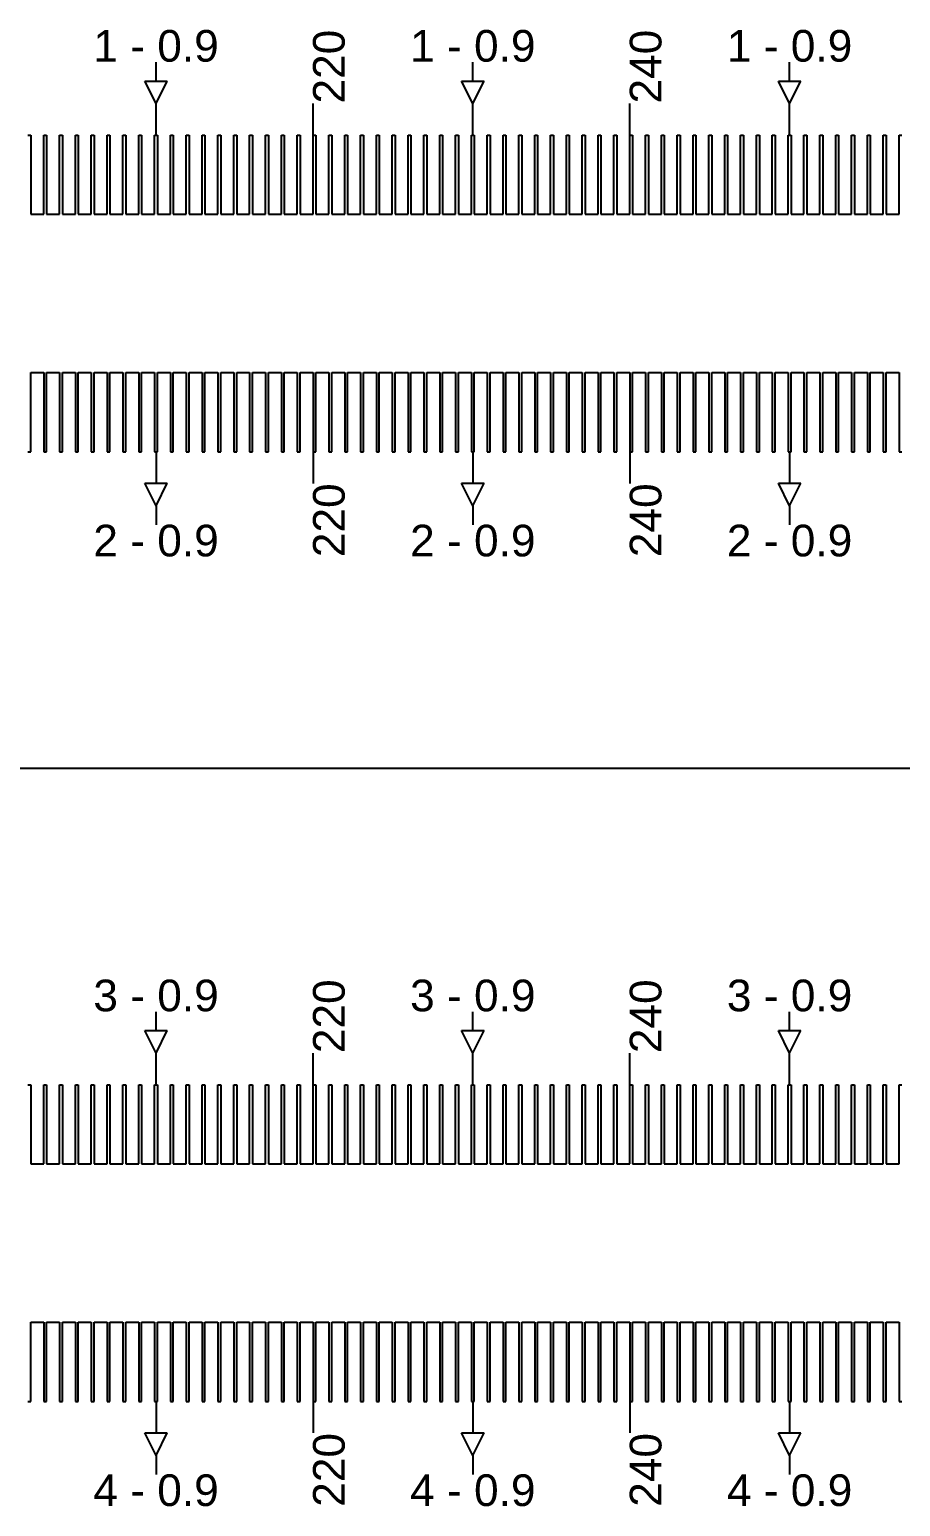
# Model space of a CAD drawing. Extents: x -119394 to 128420, y 74496 to 185496.
# Drawn here: x 10667.3 to 10942.2, y 112562.7 to 113029.2 of the extents above; entities that cross this region are included whole.
import ezdxf

# ---------------------------------------------------------------- set-up
doc = ezdxf.new("R2010")
doc.units = 13
doc.layers.add('CL - Label-1', color=120, linetype='Continuous')
doc.layers.add('CL - Label-2', color=132, linetype='Continuous')
doc.layers.add('CL - Sub-Micro', color=7, linetype='Continuous', true_color=0x47d1ff)
doc.styles.get("Standard").update_dxf_attribs({"font": 'arial.ttf'})

msp = doc.modelspace()

# ---------------------------------------------------------------- linework, layer by layer
for p, q in [((10707.24, 113012.94), (10707.24, 113018.94)), ((10807.24, 113012.94), (10807.24, 113018.94)), ((10907.24, 113012.94), (10907.24, 113018.94)), ((10707.24, 112995.86), (10707.24, 113005.86)), ((10756.79, 112995.86), (10756.79, 113005.86)), ((10807.24, 112995.86), (10807.24, 113005.86)), ((10856.79, 112995.86), (10856.79, 113005.86)), ((10907.24, 112995.86), (10907.24, 113005.86)), ((10707.24, 112895.86), (10707.24, 112885.86)), ((10756.79, 112895.86), (10756.79, 112885.86)), ((10807.24, 112895.86), (10807.24, 112885.86)), ((10856.79, 112895.86), (10856.79, 112885.86)), ((10907.24, 112895.86), (10907.24, 112885.86)), ((10707.24, 112878.79), (10707.24, 112872.79)), ((10807.24, 112878.79), (10807.24, 112872.79)), ((10907.24, 112878.79), (10907.24, 112872.79)), ((4356.79, 112795.86), (14856.79, 112795.86)), ((10707.24, 112712.94), (10707.24, 112718.94)), ((10807.24, 112712.94), (10807.24, 112718.94)), ((10907.24, 112712.94), (10907.24, 112718.94)), ((10707.24, 112695.86), (10707.24, 112705.86)), ((10756.79, 112695.86), (10756.79, 112705.86)), ((10807.24, 112695.86), (10807.24, 112705.86)), ((10856.79, 112695.86), (10856.79, 112705.86)), ((10907.24, 112695.86), (10907.24, 112705.86)), ((10707.24, 112595.86), (10707.24, 112585.86)), ((10756.79, 112595.86), (10756.79, 112585.86)), ((10807.24, 112595.86), (10807.24, 112585.86)), ((10856.79, 112595.86), (10856.79, 112585.86)), ((10907.24, 112595.86), (10907.24, 112585.86)), ((10707.24, 112578.79), (10707.24, 112572.79)), ((10807.24, 112578.79), (10807.24, 112572.79)), ((10907.24, 112578.79), (10907.24, 112572.79))]:
    msp.add_line(p, q)
at = {"layer": 'CL - Label-2'}
for p, q in [((10707.24, 113005.86), (10703.7, 113012.96)), ((10703.7, 113012.96), (10710.77, 113012.96)), ((10707.24, 113005.86), (10710.77, 113012.96)), ((10807.24, 113005.86), (10803.7, 113012.96)), ((10803.7, 113012.96), (10810.77, 113012.96)), ((10807.24, 113005.86), (10810.77, 113012.96)), ((10907.24, 113005.86), (10903.7, 113012.96)), ((10903.7, 113012.96), (10910.77, 113012.96)), ((10907.24, 113005.86), (10910.77, 113012.96)), ((10707.24, 112878.79), (10703.7, 112885.89)), ((10703.7, 112885.89), (10710.77, 112885.89)), ((10707.24, 112878.79), (10710.77, 112885.89)), ((10807.24, 112878.79), (10803.7, 112885.89)), ((10803.7, 112885.89), (10810.77, 112885.89)), ((10807.24, 112878.79), (10810.77, 112885.89)), ((10907.24, 112878.79), (10903.7, 112885.89)), ((10903.7, 112885.89), (10910.77, 112885.89)), ((10907.24, 112878.79), (10910.77, 112885.89)), ((10707.24, 112705.86), (10703.7, 112712.96)), ((10703.7, 112712.96), (10710.77, 112712.96)), ((10707.24, 112705.86), (10710.77, 112712.96)), ((10807.24, 112705.86), (10803.7, 112712.96)), ((10803.7, 112712.96), (10810.77, 112712.96)), ((10807.24, 112705.86), (10810.77, 112712.96)), ((10907.24, 112705.86), (10903.7, 112712.96)), ((10903.7, 112712.96), (10910.77, 112712.96)), ((10907.24, 112705.86), (10910.77, 112712.96)), ((10707.24, 112578.79), (10703.7, 112585.89)), ((10703.7, 112585.89), (10710.77, 112585.89)), ((10707.24, 112578.79), (10710.77, 112585.89)), ((10807.24, 112578.79), (10803.7, 112585.89)), ((10803.7, 112585.89), (10810.77, 112585.89)), ((10807.24, 112578.79), (10810.77, 112585.89)), ((10907.24, 112578.79), (10903.7, 112585.89)), ((10903.7, 112585.89), (10910.77, 112585.89)), ((10907.24, 112578.79), (10910.77, 112585.89))]:
    msp.add_line(p, q, dxfattribs=at)
at = {"layer": 'CL - Sub-Micro'}
for p, q in [((10666.79, 112995.86), (10667.69, 112995.86)), ((10667.69, 112995.86), (10667.69, 112970.86)), ((10671.79, 112970.86), (10671.79, 112995.86)), ((10671.79, 112995.86), (10672.69, 112995.86)), ((10672.69, 112995.86), (10672.69, 112970.86)), ((10676.79, 112970.86), (10676.79, 112995.86)), ((10676.79, 112995.86), (10677.69, 112995.86)), ((10677.69, 112995.86), (10677.69, 112970.86)), ((10681.79, 112970.86), (10681.79, 112995.86)), ((10681.79, 112995.86), (10682.69, 112995.86)), ((10682.69, 112995.86), (10682.69, 112970.86)), ((10686.79, 112970.86), (10686.79, 112995.86)), ((10686.79, 112995.86), (10687.69, 112995.86)), ((10687.69, 112995.86), (10687.69, 112970.86)), ((10691.79, 112970.86), (10691.79, 112995.86)), ((10691.79, 112995.86), (10692.69, 112995.86)), ((10692.69, 112995.86), (10692.69, 112970.86)), ((10696.79, 112970.86), (10696.79, 112995.86)), ((10696.79, 112995.86), (10697.69, 112995.86)), ((10697.69, 112995.86), (10697.69, 112970.86)), ((10701.79, 112970.86), (10701.79, 112995.86)), ((10701.79, 112995.86), (10702.69, 112995.86)), ((10702.69, 112995.86), (10702.69, 112970.86)), ((10706.79, 112970.86), (10706.79, 112995.86)), ((10706.79, 112995.86), (10707.69, 112995.86)), ((10707.69, 112995.86), (10707.69, 112970.86)), ((10711.79, 112970.86), (10711.79, 112995.86)), ((10711.79, 112995.86), (10712.69, 112995.86)), ((10712.69, 112995.86), (10712.69, 112970.86)), ((10716.79, 112970.86), (10716.79, 112995.86)), ((10716.79, 112995.86), (10717.69, 112995.86)), ((10717.69, 112995.86), (10717.69, 112970.86)), ((10721.79, 112970.86), (10721.79, 112995.86)), ((10721.79, 112995.86), (10722.69, 112995.86)), ((10722.69, 112995.86), (10722.69, 112970.86)), ((10726.79, 112970.86), (10726.79, 112995.86)), ((10726.79, 112995.86), (10727.69, 112995.86)), ((10727.69, 112995.86), (10727.69, 112970.86)), ((10731.79, 112970.86), (10731.79, 112995.86)), ((10731.79, 112995.86), (10732.69, 112995.86)), ((10732.69, 112995.86), (10732.69, 112970.86)), ((10736.79, 112970.86), (10736.79, 112995.86)), ((10736.79, 112995.86), (10737.69, 112995.86)), ((10737.69, 112995.86), (10737.69, 112970.86)), ((10741.79, 112970.86), (10741.79, 112995.86)), ((10741.79, 112995.86), (10742.69, 112995.86)), ((10742.69, 112995.86), (10742.69, 112970.86)), ((10746.79, 112970.86), (10746.79, 112995.86)), ((10746.79, 112995.86), (10747.69, 112995.86)), ((10747.69, 112995.86), (10747.69, 112970.86)), ((10751.79, 112970.86), (10751.79, 112995.86)), ((10751.79, 112995.86), (10752.69, 112995.86)), ((10752.69, 112995.86), (10752.69, 112970.86)), ((10756.79, 112970.86), (10756.79, 112995.86)), ((10756.79, 112995.86), (10757.69, 112995.86)), ((10757.69, 112995.86), (10757.69, 112970.86)), ((10761.79, 112970.86), (10761.79, 112995.86)), ((10761.79, 112995.86), (10762.69, 112995.86)), ((10762.69, 112995.86), (10762.69, 112970.86)), ((10766.79, 112970.86), (10766.79, 112995.86)), ((10766.79, 112995.86), (10767.69, 112995.86)), ((10767.69, 112995.86), (10767.69, 112970.86)), ((10771.79, 112970.86), (10771.79, 112995.86)), ((10771.79, 112995.86), (10772.69, 112995.86)), ((10772.69, 112995.86), (10772.69, 112970.86)), ((10776.79, 112970.86), (10776.79, 112995.86)), ((10776.79, 112995.86), (10777.69, 112995.86)), ((10777.69, 112995.86), (10777.69, 112970.86)), ((10781.79, 112970.86), (10781.79, 112995.86)), ((10781.79, 112995.86), (10782.69, 112995.86)), ((10782.69, 112995.86), (10782.69, 112970.86)), ((10786.79, 112970.86), (10786.79, 112995.86)), ((10786.79, 112995.86), (10787.69, 112995.86)), ((10787.69, 112995.86), (10787.69, 112970.86)), ((10791.79, 112970.86), (10791.79, 112995.86)), ((10791.79, 112995.86), (10792.69, 112995.86)), ((10792.69, 112995.86), (10792.69, 112970.86)), ((10796.79, 112970.86), (10796.79, 112995.86)), ((10796.79, 112995.86), (10797.69, 112995.86)), ((10797.69, 112995.86), (10797.69, 112970.86)), ((10801.79, 112970.86), (10801.79, 112995.86)), ((10801.79, 112995.86), (10802.69, 112995.86)), ((10802.69, 112995.86), (10802.69, 112970.86)), ((10806.79, 112970.86), (10806.79, 112995.86)), ((10806.79, 112995.86), (10807.69, 112995.86)), ((10807.69, 112995.86), (10807.69, 112970.86)), ((10811.79, 112970.86), (10811.79, 112995.86)), ((10811.79, 112995.86), (10812.69, 112995.86)), ((10812.69, 112995.86), (10812.69, 112970.86)), ((10816.79, 112970.86), (10816.79, 112995.86)), ((10816.79, 112995.86), (10817.69, 112995.86)), ((10817.69, 112995.86), (10817.69, 112970.86)), ((10821.79, 112970.86), (10821.79, 112995.86)), ((10821.79, 112995.86), (10822.69, 112995.86)), ((10822.69, 112995.86), (10822.69, 112970.86)), ((10826.79, 112970.86), (10826.79, 112995.86)), ((10826.79, 112995.86), (10827.69, 112995.86)), ((10827.69, 112995.86), (10827.69, 112970.86)), ((10831.79, 112970.86), (10831.79, 112995.86)), ((10831.79, 112995.86), (10832.69, 112995.86)), ((10832.69, 112995.86), (10832.69, 112970.86)), ((10836.79, 112970.86), (10836.79, 112995.86)), ((10836.79, 112995.86), (10837.69, 112995.86)), ((10837.69, 112995.86), (10837.69, 112970.86)), ((10841.79, 112970.86), (10841.79, 112995.86)), ((10841.79, 112995.86), (10842.69, 112995.86)), ((10842.69, 112995.86), (10842.69, 112970.86)), ((10846.79, 112970.86), (10846.79, 112995.86)), ((10846.79, 112995.86), (10847.69, 112995.86)), ((10847.69, 112995.86), (10847.69, 112970.86)), ((10851.79, 112970.86), (10851.79, 112995.86)), ((10851.79, 112995.86), (10852.69, 112995.86)), ((10852.69, 112995.86), (10852.69, 112970.86)), ((10856.79, 112970.86), (10856.79, 112995.86)), ((10856.79, 112995.86), (10857.69, 112995.86)), ((10857.69, 112995.86), (10857.69, 112970.86)), ((10861.79, 112970.86), (10861.79, 112995.86)), ((10861.79, 112995.86), (10862.69, 112995.86)), ((10862.69, 112995.86), (10862.69, 112970.86)), ((10866.79, 112970.86), (10866.79, 112995.86)), ((10866.79, 112995.86), (10867.69, 112995.86)), ((10867.69, 112995.86), (10867.69, 112970.86)), ((10871.79, 112970.86), (10871.79, 112995.86)), ((10871.79, 112995.86), (10872.69, 112995.86)), ((10872.69, 112995.86), (10872.69, 112970.86)), ((10876.79, 112970.86), (10876.79, 112995.86)), ((10876.79, 112995.86), (10877.69, 112995.86)), ((10877.69, 112995.86), (10877.69, 112970.86)), ((10881.79, 112970.86), (10881.79, 112995.86)), ((10881.79, 112995.86), (10882.69, 112995.86)), ((10882.69, 112995.86), (10882.69, 112970.86)), ((10886.79, 112970.86), (10886.79, 112995.86)), ((10886.79, 112995.86), (10887.69, 112995.86)), ((10887.69, 112995.86), (10887.69, 112970.86)), ((10891.79, 112970.86), (10891.79, 112995.86)), ((10891.79, 112995.86), (10892.69, 112995.86)), ((10892.69, 112995.86), (10892.69, 112970.86)), ((10896.79, 112970.86), (10896.79, 112995.86)), ((10896.79, 112995.86), (10897.69, 112995.86)), ((10897.69, 112995.86), (10897.69, 112970.86)), ((10901.79, 112970.86), (10901.79, 112995.86)), ((10901.79, 112995.86), (10902.69, 112995.86)), ((10902.69, 112995.86), (10902.69, 112970.86)), ((10906.79, 112970.86), (10906.79, 112995.86)), ((10906.79, 112995.86), (10907.69, 112995.86)), ((10907.69, 112995.86), (10907.69, 112970.86)), ((10911.79, 112970.86), (10911.79, 112995.86)), ((10911.79, 112995.86), (10912.69, 112995.86)), ((10912.69, 112995.86), (10912.69, 112970.86)), ((10916.79, 112970.86), (10916.79, 112995.86)), ((10916.79, 112995.86), (10917.69, 112995.86)), ((10917.69, 112995.86), (10917.69, 112970.86)), ((10921.79, 112970.86), (10921.79, 112995.86)), ((10921.79, 112995.86), (10922.69, 112995.86)), ((10922.69, 112995.86), (10922.69, 112970.86)), ((10926.79, 112970.86), (10926.79, 112995.86)), ((10926.79, 112995.86), (10927.69, 112995.86)), ((10927.69, 112995.86), (10927.69, 112970.86)), ((10931.79, 112970.86), (10931.79, 112995.86)), ((10931.79, 112995.86), (10932.69, 112995.86)), ((10932.69, 112995.86), (10932.69, 112970.86)), ((10936.79, 112970.86), (10936.79, 112995.86)), ((10936.79, 112995.86), (10937.69, 112995.86)), ((10937.69, 112995.86), (10937.69, 112970.86)), ((10941.79, 112970.86), (10941.79, 112995.86)), ((10941.79, 112995.86), (10942.69, 112995.86)), ((10667.69, 112970.86), (10671.79, 112970.86)), ((10672.69, 112970.86), (10676.79, 112970.86)), ((10677.69, 112970.86), (10681.79, 112970.86)), ((10682.69, 112970.86), (10686.79, 112970.86)), ((10687.69, 112970.86), (10691.79, 112970.86)), ((10692.69, 112970.86), (10696.79, 112970.86)), ((10697.69, 112970.86), (10701.79, 112970.86)), ((10702.69, 112970.86), (10706.79, 112970.86)), ((10707.69, 112970.86), (10711.79, 112970.86)), ((10712.69, 112970.86), (10716.79, 112970.86)), ((10717.69, 112970.86), (10721.79, 112970.86)), ((10722.69, 112970.86), (10726.79, 112970.86)), ((10727.69, 112970.86), (10731.79, 112970.86)), ((10732.69, 112970.86), (10736.79, 112970.86)), ((10737.69, 112970.86), (10741.79, 112970.86)), ((10742.69, 112970.86), (10746.79, 112970.86)), ((10747.69, 112970.86), (10751.79, 112970.86)), ((10752.69, 112970.86), (10756.79, 112970.86)), ((10757.69, 112970.86), (10761.79, 112970.86)), ((10762.69, 112970.86), (10766.79, 112970.86)), ((10767.69, 112970.86), (10771.79, 112970.86)), ((10772.69, 112970.86), (10776.79, 112970.86)), ((10777.69, 112970.86), (10781.79, 112970.86)), ((10782.69, 112970.86), (10786.79, 112970.86)), ((10787.69, 112970.86), (10791.79, 112970.86)), ((10792.69, 112970.86), (10796.79, 112970.86)), ((10797.69, 112970.86), (10801.79, 112970.86)), ((10802.69, 112970.86), (10806.79, 112970.86)), ((10807.69, 112970.86), (10811.79, 112970.86)), ((10812.69, 112970.86), (10816.79, 112970.86)), ((10817.69, 112970.86), (10821.79, 112970.86)), ((10822.69, 112970.86), (10826.79, 112970.86)), ((10827.69, 112970.86), (10831.79, 112970.86)), ((10832.69, 112970.86), (10836.79, 112970.86)), ((10837.69, 112970.86), (10841.79, 112970.86)), ((10842.69, 112970.86), (10846.79, 112970.86)), ((10847.69, 112970.86), (10851.79, 112970.86)), ((10852.69, 112970.86), (10856.79, 112970.86)), ((10857.69, 112970.86), (10861.79, 112970.86)), ((10862.69, 112970.86), (10866.79, 112970.86)), ((10867.69, 112970.86), (10871.79, 112970.86)), ((10872.69, 112970.86), (10876.79, 112970.86)), ((10877.69, 112970.86), (10881.79, 112970.86)), ((10882.69, 112970.86), (10886.79, 112970.86)), ((10887.69, 112970.86), (10891.79, 112970.86)), ((10892.69, 112970.86), (10896.79, 112970.86)), ((10897.69, 112970.86), (10901.79, 112970.86)), ((10902.69, 112970.86), (10906.79, 112970.86)), ((10907.69, 112970.86), (10911.79, 112970.86)), ((10912.69, 112970.86), (10916.79, 112970.86)), ((10917.69, 112970.86), (10921.79, 112970.86)), ((10922.69, 112970.86), (10926.79, 112970.86)), ((10927.69, 112970.86), (10931.79, 112970.86)), ((10932.69, 112970.86), (10936.79, 112970.86)), ((10937.69, 112970.86), (10941.79, 112970.86)), ((10667.69, 112895.86), (10667.69, 112920.86)), ((10667.69, 112920.86), (10671.79, 112920.86)), ((10671.79, 112920.86), (10671.79, 112895.86)), ((10672.69, 112895.86), (10672.69, 112920.86)), ((10672.69, 112920.86), (10676.79, 112920.86)), ((10676.79, 112920.86), (10676.79, 112895.86)), ((10677.69, 112895.86), (10677.69, 112920.86)), ((10677.69, 112920.86), (10681.79, 112920.86)), ((10681.79, 112920.86), (10681.79, 112895.86)), ((10682.69, 112895.86), (10682.69, 112920.86)), ((10682.69, 112920.86), (10686.79, 112920.86)), ((10686.79, 112920.86), (10686.79, 112895.86)), ((10687.69, 112895.86), (10687.69, 112920.86)), ((10687.69, 112920.86), (10691.79, 112920.86)), ((10691.79, 112920.86), (10691.79, 112895.86)), ((10692.69, 112895.86), (10692.69, 112920.86)), ((10692.69, 112920.86), (10696.79, 112920.86)), ((10696.79, 112920.86), (10696.79, 112895.86)), ((10697.69, 112895.86), (10697.69, 112920.86)), ((10697.69, 112920.86), (10701.79, 112920.86)), ((10701.79, 112920.86), (10701.79, 112895.86)), ((10702.69, 112895.86), (10702.69, 112920.86)), ((10702.69, 112920.86), (10706.79, 112920.86)), ((10706.79, 112920.86), (10706.79, 112895.86)), ((10707.69, 112895.86), (10707.69, 112920.86)), ((10707.69, 112920.86), (10711.79, 112920.86)), ((10711.79, 112920.86), (10711.79, 112895.86)), ((10712.69, 112895.86), (10712.69, 112920.86)), ((10712.69, 112920.86), (10716.79, 112920.86)), ((10716.79, 112920.86), (10716.79, 112895.86)), ((10717.69, 112895.86), (10717.69, 112920.86)), ((10717.69, 112920.86), (10721.79, 112920.86)), ((10721.79, 112920.86), (10721.79, 112895.86)), ((10722.69, 112895.86), (10722.69, 112920.86)), ((10722.69, 112920.86), (10726.79, 112920.86)), ((10726.79, 112920.86), (10726.79, 112895.86)), ((10727.69, 112895.86), (10727.69, 112920.86)), ((10727.69, 112920.86), (10731.79, 112920.86)), ((10731.79, 112920.86), (10731.79, 112895.86)), ((10732.69, 112895.86), (10732.69, 112920.86)), ((10732.69, 112920.86), (10736.79, 112920.86)), ((10736.79, 112920.86), (10736.79, 112895.86)), ((10737.69, 112895.86), (10737.69, 112920.86)), ((10737.69, 112920.86), (10741.79, 112920.86)), ((10741.79, 112920.86), (10741.79, 112895.86)), ((10742.69, 112895.86), (10742.69, 112920.86)), ((10742.69, 112920.86), (10746.79, 112920.86)), ((10746.79, 112920.86), (10746.79, 112895.86)), ((10747.69, 112895.86), (10747.69, 112920.86)), ((10747.69, 112920.86), (10751.79, 112920.86)), ((10751.79, 112920.86), (10751.79, 112895.86)), ((10752.69, 112895.86), (10752.69, 112920.86)), ((10752.69, 112920.86), (10756.79, 112920.86)), ((10756.79, 112920.86), (10756.79, 112895.86)), ((10757.69, 112895.86), (10757.69, 112920.86)), ((10757.69, 112920.86), (10761.79, 112920.86)), ((10761.79, 112920.86), (10761.79, 112895.86)), ((10762.69, 112895.86), (10762.69, 112920.86)), ((10762.69, 112920.86), (10766.79, 112920.86)), ((10766.79, 112920.86), (10766.79, 112895.86)), ((10767.69, 112895.86), (10767.69, 112920.86)), ((10767.69, 112920.86), (10771.79, 112920.86)), ((10771.79, 112920.86), (10771.79, 112895.86)), ((10772.69, 112895.86), (10772.69, 112920.86)), ((10772.69, 112920.86), (10776.79, 112920.86)), ((10776.79, 112920.86), (10776.79, 112895.86)), ((10777.69, 112895.86), (10777.69, 112920.86)), ((10777.69, 112920.86), (10781.79, 112920.86)), ((10781.79, 112920.86), (10781.79, 112895.86)), ((10782.69, 112895.86), (10782.69, 112920.86)), ((10782.69, 112920.86), (10786.79, 112920.86)), ((10786.79, 112920.86), (10786.79, 112895.86)), ((10787.69, 112895.86), (10787.69, 112920.86)), ((10787.69, 112920.86), (10791.79, 112920.86)), ((10791.79, 112920.86), (10791.79, 112895.86)), ((10792.69, 112895.86), (10792.69, 112920.86)), ((10792.69, 112920.86), (10796.79, 112920.86)), ((10796.79, 112920.86), (10796.79, 112895.86)), ((10797.69, 112895.86), (10797.69, 112920.86)), ((10797.69, 112920.86), (10801.79, 112920.86)), ((10801.79, 112920.86), (10801.79, 112895.86)), ((10802.69, 112895.86), (10802.69, 112920.86)), ((10802.69, 112920.86), (10806.79, 112920.86)), ((10806.79, 112920.86), (10806.79, 112895.86)), ((10807.69, 112895.86), (10807.69, 112920.86)), ((10807.69, 112920.86), (10811.79, 112920.86)), ((10811.79, 112920.86), (10811.79, 112895.86)), ((10812.69, 112895.86), (10812.69, 112920.86)), ((10812.69, 112920.86), (10816.79, 112920.86)), ((10816.79, 112920.86), (10816.79, 112895.86)), ((10817.69, 112895.86), (10817.69, 112920.86)), ((10817.69, 112920.86), (10821.79, 112920.86)), ((10821.79, 112920.86), (10821.79, 112895.86)), ((10822.69, 112895.86), (10822.69, 112920.86)), ((10822.69, 112920.86), (10826.79, 112920.86)), ((10826.79, 112920.86), (10826.79, 112895.86)), ((10827.69, 112895.86), (10827.69, 112920.86)), ((10827.69, 112920.86), (10831.79, 112920.86)), ((10831.79, 112920.86), (10831.79, 112895.86)), ((10832.69, 112895.86), (10832.69, 112920.86)), ((10832.69, 112920.86), (10836.79, 112920.86)), ((10836.79, 112920.86), (10836.79, 112895.86)), ((10837.69, 112895.86), (10837.69, 112920.86)), ((10837.69, 112920.86), (10841.79, 112920.86)), ((10841.79, 112920.86), (10841.79, 112895.86)), ((10842.69, 112895.86), (10842.69, 112920.86)), ((10842.69, 112920.86), (10846.79, 112920.86)), ((10846.79, 112920.86), (10846.79, 112895.86)), ((10847.69, 112895.86), (10847.69, 112920.86)), ((10847.69, 112920.86), (10851.79, 112920.86)), ((10851.79, 112920.86), (10851.79, 112895.86)), ((10852.69, 112895.86), (10852.69, 112920.86)), ((10852.69, 112920.86), (10856.79, 112920.86)), ((10856.79, 112920.86), (10856.79, 112895.86)), ((10857.69, 112895.86), (10857.69, 112920.86)), ((10857.69, 112920.86), (10861.79, 112920.86)), ((10861.79, 112920.86), (10861.79, 112895.86)), ((10862.69, 112895.86), (10862.69, 112920.86)), ((10862.69, 112920.86), (10866.79, 112920.86)), ((10866.79, 112920.86), (10866.79, 112895.86)), ((10867.69, 112895.86), (10867.69, 112920.86)), ((10867.69, 112920.86), (10871.79, 112920.86)), ((10871.79, 112920.86), (10871.79, 112895.86)), ((10872.69, 112895.86), (10872.69, 112920.86)), ((10872.69, 112920.86), (10876.79, 112920.86)), ((10876.79, 112920.86), (10876.79, 112895.86)), ((10877.69, 112895.86), (10877.69, 112920.86)), ((10877.69, 112920.86), (10881.79, 112920.86)), ((10881.79, 112920.86), (10881.79, 112895.86)), ((10882.69, 112895.86), (10882.69, 112920.86)), ((10882.69, 112920.86), (10886.79, 112920.86)), ((10886.79, 112920.86), (10886.79, 112895.86)), ((10887.69, 112895.86), (10887.69, 112920.86)), ((10887.69, 112920.86), (10891.79, 112920.86)), ((10891.79, 112920.86), (10891.79, 112895.86)), ((10892.69, 112895.86), (10892.69, 112920.86)), ((10892.69, 112920.86), (10896.79, 112920.86)), ((10896.79, 112920.86), (10896.79, 112895.86)), ((10897.69, 112895.86), (10897.69, 112920.86)), ((10897.69, 112920.86), (10901.79, 112920.86)), ((10901.79, 112920.86), (10901.79, 112895.86)), ((10902.69, 112895.86), (10902.69, 112920.86)), ((10902.69, 112920.86), (10906.79, 112920.86)), ((10906.79, 112920.86), (10906.79, 112895.86)), ((10907.69, 112895.86), (10907.69, 112920.86)), ((10907.69, 112920.86), (10911.79, 112920.86)), ((10911.79, 112920.86), (10911.79, 112895.86)), ((10912.69, 112895.86), (10912.69, 112920.86)), ((10912.69, 112920.86), (10916.79, 112920.86)), ((10916.79, 112920.86), (10916.79, 112895.86)), ((10917.69, 112895.86), (10917.69, 112920.86)), ((10917.69, 112920.86), (10921.79, 112920.86)), ((10921.79, 112920.86), (10921.79, 112895.86)), ((10922.69, 112895.86), (10922.69, 112920.86)), ((10922.69, 112920.86), (10926.79, 112920.86)), ((10926.79, 112920.86), (10926.79, 112895.86)), ((10927.69, 112895.86), (10927.69, 112920.86)), ((10927.69, 112920.86), (10931.79, 112920.86)), ((10931.79, 112920.86), (10931.79, 112895.86)), ((10932.69, 112895.86), (10932.69, 112920.86)), ((10932.69, 112920.86), (10936.79, 112920.86)), ((10936.79, 112920.86), (10936.79, 112895.86)), ((10937.69, 112895.86), (10937.69, 112920.86)), ((10937.69, 112920.86), (10941.79, 112920.86)), ((10941.79, 112920.86), (10941.79, 112895.86)), ((10666.79, 112895.86), (10667.69, 112895.86)), ((10671.79, 112895.86), (10672.69, 112895.86)), ((10676.79, 112895.86), (10677.69, 112895.86)), ((10681.79, 112895.86), (10682.69, 112895.86)), ((10686.79, 112895.86), (10687.69, 112895.86)), ((10691.79, 112895.86), (10692.69, 112895.86)), ((10696.79, 112895.86), (10697.69, 112895.86)), ((10701.79, 112895.86), (10702.69, 112895.86)), ((10706.79, 112895.86), (10707.69, 112895.86)), ((10711.79, 112895.86), (10712.69, 112895.86)), ((10716.79, 112895.86), (10717.69, 112895.86)), ((10721.79, 112895.86), (10722.69, 112895.86)), ((10726.79, 112895.86), (10727.69, 112895.86)), ((10731.79, 112895.86), (10732.69, 112895.86)), ((10736.79, 112895.86), (10737.69, 112895.86)), ((10741.79, 112895.86), (10742.69, 112895.86)), ((10746.79, 112895.86), (10747.69, 112895.86)), ((10751.79, 112895.86), (10752.69, 112895.86)), ((10756.79, 112895.86), (10757.69, 112895.86)), ((10761.79, 112895.86), (10762.69, 112895.86)), ((10766.79, 112895.86), (10767.69, 112895.86)), ((10771.79, 112895.86), (10772.69, 112895.86)), ((10776.79, 112895.86), (10777.69, 112895.86)), ((10781.79, 112895.86), (10782.69, 112895.86)), ((10786.79, 112895.86), (10787.69, 112895.86)), ((10791.79, 112895.86), (10792.69, 112895.86)), ((10796.79, 112895.86), (10797.69, 112895.86)), ((10801.79, 112895.86), (10802.69, 112895.86)), ((10806.79, 112895.86), (10807.69, 112895.86)), ((10811.79, 112895.86), (10812.69, 112895.86)), ((10816.79, 112895.86), (10817.69, 112895.86)), ((10821.79, 112895.86), (10822.69, 112895.86)), ((10826.79, 112895.86), (10827.69, 112895.86)), ((10831.79, 112895.86), (10832.69, 112895.86)), ((10836.79, 112895.86), (10837.69, 112895.86)), ((10841.79, 112895.86), (10842.69, 112895.86)), ((10846.79, 112895.86), (10847.69, 112895.86)), ((10851.79, 112895.86), (10852.69, 112895.86)), ((10856.79, 112895.86), (10857.69, 112895.86)), ((10861.79, 112895.86), (10862.69, 112895.86)), ((10866.79, 112895.86), (10867.69, 112895.86)), ((10871.79, 112895.86), (10872.69, 112895.86)), ((10876.79, 112895.86), (10877.69, 112895.86)), ((10881.79, 112895.86), (10882.69, 112895.86)), ((10886.79, 112895.86), (10887.69, 112895.86)), ((10891.79, 112895.86), (10892.69, 112895.86)), ((10896.79, 112895.86), (10897.69, 112895.86)), ((10901.79, 112895.86), (10902.69, 112895.86)), ((10906.79, 112895.86), (10907.69, 112895.86)), ((10911.79, 112895.86), (10912.69, 112895.86)), ((10916.79, 112895.86), (10917.69, 112895.86)), ((10921.79, 112895.86), (10922.69, 112895.86)), ((10926.79, 112895.86), (10927.69, 112895.86)), ((10931.79, 112895.86), (10932.69, 112895.86)), ((10936.79, 112895.86), (10937.69, 112895.86)), ((10941.79, 112895.86), (10942.69, 112895.86)), ((10666.79, 112695.86), (10667.69, 112695.86)), ((10667.69, 112695.86), (10667.69, 112670.86)), ((10671.79, 112670.86), (10671.79, 112695.86)), ((10671.79, 112695.86), (10672.69, 112695.86)), ((10672.69, 112695.86), (10672.69, 112670.86)), ((10676.79, 112670.86), (10676.79, 112695.86)), ((10676.79, 112695.86), (10677.69, 112695.86)), ((10677.69, 112695.86), (10677.69, 112670.86)), ((10681.79, 112670.86), (10681.79, 112695.86)), ((10681.79, 112695.86), (10682.69, 112695.86)), ((10682.69, 112695.86), (10682.69, 112670.86)), ((10686.79, 112670.86), (10686.79, 112695.86)), ((10686.79, 112695.86), (10687.69, 112695.86)), ((10687.69, 112695.86), (10687.69, 112670.86)), ((10691.79, 112670.86), (10691.79, 112695.86)), ((10691.79, 112695.86), (10692.69, 112695.86)), ((10692.69, 112695.86), (10692.69, 112670.86)), ((10696.79, 112670.86), (10696.79, 112695.86)), ((10696.79, 112695.86), (10697.69, 112695.86)), ((10697.69, 112695.86), (10697.69, 112670.86)), ((10701.79, 112670.86), (10701.79, 112695.86)), ((10701.79, 112695.86), (10702.69, 112695.86)), ((10702.69, 112695.86), (10702.69, 112670.86)), ((10706.79, 112670.86), (10706.79, 112695.86)), ((10706.79, 112695.86), (10707.69, 112695.86)), ((10707.69, 112695.86), (10707.69, 112670.86)), ((10711.79, 112670.86), (10711.79, 112695.86)), ((10711.79, 112695.86), (10712.69, 112695.86)), ((10712.69, 112695.86), (10712.69, 112670.86)), ((10716.79, 112670.86), (10716.79, 112695.86)), ((10716.79, 112695.86), (10717.69, 112695.86)), ((10717.69, 112695.86), (10717.69, 112670.86)), ((10721.79, 112670.86), (10721.79, 112695.86)), ((10721.79, 112695.86), (10722.69, 112695.86)), ((10722.69, 112695.86), (10722.69, 112670.86)), ((10726.79, 112670.86), (10726.79, 112695.86)), ((10726.79, 112695.86), (10727.69, 112695.86)), ((10727.69, 112695.86), (10727.69, 112670.86)), ((10731.79, 112670.86), (10731.79, 112695.86)), ((10731.79, 112695.86), (10732.69, 112695.86)), ((10732.69, 112695.86), (10732.69, 112670.86)), ((10736.79, 112670.86), (10736.79, 112695.86)), ((10736.79, 112695.86), (10737.69, 112695.86)), ((10737.69, 112695.86), (10737.69, 112670.86)), ((10741.79, 112670.86), (10741.79, 112695.86)), ((10741.79, 112695.86), (10742.69, 112695.86)), ((10742.69, 112695.86), (10742.69, 112670.86)), ((10746.79, 112670.86), (10746.79, 112695.86)), ((10746.79, 112695.86), (10747.69, 112695.86)), ((10747.69, 112695.86), (10747.69, 112670.86)), ((10751.79, 112670.86), (10751.79, 112695.86)), ((10751.79, 112695.86), (10752.69, 112695.86)), ((10752.69, 112695.86), (10752.69, 112670.86)), ((10756.79, 112670.86), (10756.79, 112695.86)), ((10756.79, 112695.86), (10757.69, 112695.86)), ((10757.69, 112695.86), (10757.69, 112670.86)), ((10761.79, 112670.86), (10761.79, 112695.86)), ((10761.79, 112695.86), (10762.69, 112695.86)), ((10762.69, 112695.86), (10762.69, 112670.86)), ((10766.79, 112670.86), (10766.79, 112695.86)), ((10766.79, 112695.86), (10767.69, 112695.86)), ((10767.69, 112695.86), (10767.69, 112670.86)), ((10771.79, 112670.86), (10771.79, 112695.86)), ((10771.79, 112695.86), (10772.69, 112695.86)), ((10772.69, 112695.86), (10772.69, 112670.86)), ((10776.79, 112670.86), (10776.79, 112695.86)), ((10776.79, 112695.86), (10777.69, 112695.86)), ((10777.69, 112695.86), (10777.69, 112670.86)), ((10781.79, 112670.86), (10781.79, 112695.86)), ((10781.79, 112695.86), (10782.69, 112695.86)), ((10782.69, 112695.86), (10782.69, 112670.86)), ((10786.79, 112670.86), (10786.79, 112695.86)), ((10786.79, 112695.86), (10787.69, 112695.86)), ((10787.69, 112695.86), (10787.69, 112670.86)), ((10791.79, 112670.86), (10791.79, 112695.86)), ((10791.79, 112695.86), (10792.69, 112695.86)), ((10792.69, 112695.86), (10792.69, 112670.86)), ((10796.79, 112670.86), (10796.79, 112695.86)), ((10796.79, 112695.86), (10797.69, 112695.86)), ((10797.69, 112695.86), (10797.69, 112670.86)), ((10801.79, 112670.86), (10801.79, 112695.86)), ((10801.79, 112695.86), (10802.69, 112695.86)), ((10802.69, 112695.86), (10802.69, 112670.86)), ((10806.79, 112670.86), (10806.79, 112695.86)), ((10806.79, 112695.86), (10807.69, 112695.86)), ((10807.69, 112695.86), (10807.69, 112670.86)), ((10811.79, 112670.86), (10811.79, 112695.86)), ((10811.79, 112695.86), (10812.69, 112695.86)), ((10812.69, 112695.86), (10812.69, 112670.86)), ((10816.79, 112670.86), (10816.79, 112695.86)), ((10816.79, 112695.86), (10817.69, 112695.86)), ((10817.69, 112695.86), (10817.69, 112670.86)), ((10821.79, 112670.86), (10821.79, 112695.86)), ((10821.79, 112695.86), (10822.69, 112695.86)), ((10822.69, 112695.86), (10822.69, 112670.86)), ((10826.79, 112670.86), (10826.79, 112695.86)), ((10826.79, 112695.86), (10827.69, 112695.86)), ((10827.69, 112695.86), (10827.69, 112670.86)), ((10831.79, 112670.86), (10831.79, 112695.86)), ((10831.79, 112695.86), (10832.69, 112695.86)), ((10832.69, 112695.86), (10832.69, 112670.86)), ((10836.79, 112670.86), (10836.79, 112695.86)), ((10836.79, 112695.86), (10837.69, 112695.86)), ((10837.69, 112695.86), (10837.69, 112670.86)), ((10841.79, 112670.86), (10841.79, 112695.86)), ((10841.79, 112695.86), (10842.69, 112695.86)), ((10842.69, 112695.86), (10842.69, 112670.86)), ((10846.79, 112670.86), (10846.79, 112695.86)), ((10846.79, 112695.86), (10847.69, 112695.86)), ((10847.69, 112695.86), (10847.69, 112670.86)), ((10851.79, 112670.86), (10851.79, 112695.86)), ((10851.79, 112695.86), (10852.69, 112695.86)), ((10852.69, 112695.86), (10852.69, 112670.86)), ((10856.79, 112670.86), (10856.79, 112695.86)), ((10856.79, 112695.86), (10857.69, 112695.86)), ((10857.69, 112695.86), (10857.69, 112670.86)), ((10861.79, 112670.86), (10861.79, 112695.86)), ((10861.79, 112695.86), (10862.69, 112695.86)), ((10862.69, 112695.86), (10862.69, 112670.86)), ((10866.79, 112670.86), (10866.79, 112695.86)), ((10866.79, 112695.86), (10867.69, 112695.86)), ((10867.69, 112695.86), (10867.69, 112670.86)), ((10871.79, 112670.86), (10871.79, 112695.86)), ((10871.79, 112695.86), (10872.69, 112695.86)), ((10872.69, 112695.86), (10872.69, 112670.86)), ((10876.79, 112670.86), (10876.79, 112695.86)), ((10876.79, 112695.86), (10877.69, 112695.86)), ((10877.69, 112695.86), (10877.69, 112670.86)), ((10881.79, 112670.86), (10881.79, 112695.86)), ((10881.79, 112695.86), (10882.69, 112695.86)), ((10882.69, 112695.86), (10882.69, 112670.86)), ((10886.79, 112670.86), (10886.79, 112695.86)), ((10886.79, 112695.86), (10887.69, 112695.86)), ((10887.69, 112695.86), (10887.69, 112670.86)), ((10891.79, 112670.86), (10891.79, 112695.86)), ((10891.79, 112695.86), (10892.69, 112695.86)), ((10892.69, 112695.86), (10892.69, 112670.86)), ((10896.79, 112670.86), (10896.79, 112695.86)), ((10896.79, 112695.86), (10897.69, 112695.86)), ((10897.69, 112695.86), (10897.69, 112670.86)), ((10901.79, 112670.86), (10901.79, 112695.86)), ((10901.79, 112695.86), (10902.69, 112695.86)), ((10902.69, 112695.86), (10902.69, 112670.86)), ((10906.79, 112670.86), (10906.79, 112695.86)), ((10906.79, 112695.86), (10907.69, 112695.86)), ((10907.69, 112695.86), (10907.69, 112670.86)), ((10911.79, 112670.86), (10911.79, 112695.86)), ((10911.79, 112695.86), (10912.69, 112695.86)), ((10912.69, 112695.86), (10912.69, 112670.86)), ((10916.79, 112670.86), (10916.79, 112695.86)), ((10916.79, 112695.86), (10917.69, 112695.86)), ((10917.69, 112695.86), (10917.69, 112670.86)), ((10921.79, 112670.86), (10921.79, 112695.86)), ((10921.79, 112695.86), (10922.69, 112695.86)), ((10922.69, 112695.86), (10922.69, 112670.86)), ((10926.79, 112670.86), (10926.79, 112695.86)), ((10926.79, 112695.86), (10927.69, 112695.86)), ((10927.69, 112695.86), (10927.69, 112670.86)), ((10931.79, 112670.86), (10931.79, 112695.86)), ((10931.79, 112695.86), (10932.69, 112695.86)), ((10932.69, 112695.86), (10932.69, 112670.86)), ((10936.79, 112670.86), (10936.79, 112695.86)), ((10936.79, 112695.86), (10937.69, 112695.86)), ((10937.69, 112695.86), (10937.69, 112670.86)), ((10941.79, 112670.86), (10941.79, 112695.86)), ((10941.79, 112695.86), (10942.69, 112695.86)), ((10667.69, 112670.86), (10671.79, 112670.86)), ((10672.69, 112670.86), (10676.79, 112670.86)), ((10677.69, 112670.86), (10681.79, 112670.86)), ((10682.69, 112670.86), (10686.79, 112670.86)), ((10687.69, 112670.86), (10691.79, 112670.86)), ((10692.69, 112670.86), (10696.79, 112670.86)), ((10697.69, 112670.86), (10701.79, 112670.86)), ((10702.69, 112670.86), (10706.79, 112670.86)), ((10707.69, 112670.86), (10711.79, 112670.86)), ((10712.69, 112670.86), (10716.79, 112670.86)), ((10717.69, 112670.86), (10721.79, 112670.86)), ((10722.69, 112670.86), (10726.79, 112670.86)), ((10727.69, 112670.86), (10731.79, 112670.86)), ((10732.69, 112670.86), (10736.79, 112670.86)), ((10737.69, 112670.86), (10741.79, 112670.86)), ((10742.69, 112670.86), (10746.79, 112670.86)), ((10747.69, 112670.86), (10751.79, 112670.86)), ((10752.69, 112670.86), (10756.79, 112670.86)), ((10757.69, 112670.86), (10761.79, 112670.86)), ((10762.69, 112670.86), (10766.79, 112670.86)), ((10767.69, 112670.86), (10771.79, 112670.86)), ((10772.69, 112670.86), (10776.79, 112670.86)), ((10777.69, 112670.86), (10781.79, 112670.86)), ((10782.69, 112670.86), (10786.79, 112670.86)), ((10787.69, 112670.86), (10791.79, 112670.86)), ((10792.69, 112670.86), (10796.79, 112670.86)), ((10797.69, 112670.86), (10801.79, 112670.86)), ((10802.69, 112670.86), (10806.79, 112670.86)), ((10807.69, 112670.86), (10811.79, 112670.86)), ((10812.69, 112670.86), (10816.79, 112670.86)), ((10817.69, 112670.86), (10821.79, 112670.86)), ((10822.69, 112670.86), (10826.79, 112670.86)), ((10827.69, 112670.86), (10831.79, 112670.86)), ((10832.69, 112670.86), (10836.79, 112670.86)), ((10837.69, 112670.86), (10841.79, 112670.86)), ((10842.69, 112670.86), (10846.79, 112670.86)), ((10847.69, 112670.86), (10851.79, 112670.86)), ((10852.69, 112670.86), (10856.79, 112670.86)), ((10857.69, 112670.86), (10861.79, 112670.86)), ((10862.69, 112670.86), (10866.79, 112670.86)), ((10867.69, 112670.86), (10871.79, 112670.86)), ((10872.69, 112670.86), (10876.79, 112670.86)), ((10877.69, 112670.86), (10881.79, 112670.86)), ((10882.69, 112670.86), (10886.79, 112670.86)), ((10887.69, 112670.86), (10891.79, 112670.86)), ((10892.69, 112670.86), (10896.79, 112670.86)), ((10897.69, 112670.86), (10901.79, 112670.86)), ((10902.69, 112670.86), (10906.79, 112670.86)), ((10907.69, 112670.86), (10911.79, 112670.86)), ((10912.69, 112670.86), (10916.79, 112670.86)), ((10917.69, 112670.86), (10921.79, 112670.86)), ((10922.69, 112670.86), (10926.79, 112670.86)), ((10927.69, 112670.86), (10931.79, 112670.86)), ((10932.69, 112670.86), (10936.79, 112670.86)), ((10937.69, 112670.86), (10941.79, 112670.86)), ((10667.69, 112595.86), (10667.69, 112620.86)), ((10667.69, 112620.86), (10671.79, 112620.86)), ((10671.79, 112620.86), (10671.79, 112595.86)), ((10672.69, 112595.86), (10672.69, 112620.86)), ((10672.69, 112620.86), (10676.79, 112620.86)), ((10676.79, 112620.86), (10676.79, 112595.86)), ((10677.69, 112595.86), (10677.69, 112620.86)), ((10677.69, 112620.86), (10681.79, 112620.86)), ((10681.79, 112620.86), (10681.79, 112595.86)), ((10682.69, 112595.86), (10682.69, 112620.86)), ((10682.69, 112620.86), (10686.79, 112620.86)), ((10686.79, 112620.86), (10686.79, 112595.86)), ((10687.69, 112595.86), (10687.69, 112620.86)), ((10687.69, 112620.86), (10691.79, 112620.86)), ((10691.79, 112620.86), (10691.79, 112595.86)), ((10692.69, 112595.86), (10692.69, 112620.86)), ((10692.69, 112620.86), (10696.79, 112620.86)), ((10696.79, 112620.86), (10696.79, 112595.86)), ((10697.69, 112595.86), (10697.69, 112620.86)), ((10697.69, 112620.86), (10701.79, 112620.86)), ((10701.79, 112620.86), (10701.79, 112595.86)), ((10702.69, 112595.86), (10702.69, 112620.86)), ((10702.69, 112620.86), (10706.79, 112620.86)), ((10706.79, 112620.86), (10706.79, 112595.86)), ((10707.69, 112595.86), (10707.69, 112620.86)), ((10707.69, 112620.86), (10711.79, 112620.86)), ((10711.79, 112620.86), (10711.79, 112595.86)), ((10712.69, 112595.86), (10712.69, 112620.86)), ((10712.69, 112620.86), (10716.79, 112620.86)), ((10716.79, 112620.86), (10716.79, 112595.86)), ((10717.69, 112595.86), (10717.69, 112620.86)), ((10717.69, 112620.86), (10721.79, 112620.86)), ((10721.79, 112620.86), (10721.79, 112595.86)), ((10722.69, 112595.86), (10722.69, 112620.86)), ((10722.69, 112620.86), (10726.79, 112620.86)), ((10726.79, 112620.86), (10726.79, 112595.86)), ((10727.69, 112595.86), (10727.69, 112620.86)), ((10727.69, 112620.86), (10731.79, 112620.86)), ((10731.79, 112620.86), (10731.79, 112595.86)), ((10732.69, 112595.86), (10732.69, 112620.86)), ((10732.69, 112620.86), (10736.79, 112620.86)), ((10736.79, 112620.86), (10736.79, 112595.86)), ((10737.69, 112595.86), (10737.69, 112620.86)), ((10737.69, 112620.86), (10741.79, 112620.86)), ((10741.79, 112620.86), (10741.79, 112595.86)), ((10742.69, 112595.86), (10742.69, 112620.86)), ((10742.69, 112620.86), (10746.79, 112620.86)), ((10746.79, 112620.86), (10746.79, 112595.86)), ((10747.69, 112595.86), (10747.69, 112620.86)), ((10747.69, 112620.86), (10751.79, 112620.86)), ((10751.79, 112620.86), (10751.79, 112595.86)), ((10752.69, 112595.86), (10752.69, 112620.86)), ((10752.69, 112620.86), (10756.79, 112620.86)), ((10756.79, 112620.86), (10756.79, 112595.86)), ((10757.69, 112595.86), (10757.69, 112620.86)), ((10757.69, 112620.86), (10761.79, 112620.86)), ((10761.79, 112620.86), (10761.79, 112595.86)), ((10762.69, 112595.86), (10762.69, 112620.86)), ((10762.69, 112620.86), (10766.79, 112620.86)), ((10766.79, 112620.86), (10766.79, 112595.86)), ((10767.69, 112595.86), (10767.69, 112620.86)), ((10767.69, 112620.86), (10771.79, 112620.86)), ((10771.79, 112620.86), (10771.79, 112595.86)), ((10772.69, 112595.86), (10772.69, 112620.86)), ((10772.69, 112620.86), (10776.79, 112620.86)), ((10776.79, 112620.86), (10776.79, 112595.86)), ((10777.69, 112595.86), (10777.69, 112620.86)), ((10777.69, 112620.86), (10781.79, 112620.86)), ((10781.79, 112620.86), (10781.79, 112595.86)), ((10782.69, 112595.86), (10782.69, 112620.86)), ((10782.69, 112620.86), (10786.79, 112620.86)), ((10786.79, 112620.86), (10786.79, 112595.86)), ((10787.69, 112595.86), (10787.69, 112620.86)), ((10787.69, 112620.86), (10791.79, 112620.86)), ((10791.79, 112620.86), (10791.79, 112595.86)), ((10792.69, 112595.86), (10792.69, 112620.86)), ((10792.69, 112620.86), (10796.79, 112620.86)), ((10796.79, 112620.86), (10796.79, 112595.86)), ((10797.69, 112595.86), (10797.69, 112620.86)), ((10797.69, 112620.86), (10801.79, 112620.86)), ((10801.79, 112620.86), (10801.79, 112595.86)), ((10802.69, 112595.86), (10802.69, 112620.86)), ((10802.69, 112620.86), (10806.79, 112620.86)), ((10806.79, 112620.86), (10806.79, 112595.86)), ((10807.69, 112595.86), (10807.69, 112620.86)), ((10807.69, 112620.86), (10811.79, 112620.86)), ((10811.79, 112620.86), (10811.79, 112595.86)), ((10812.69, 112595.86), (10812.69, 112620.86)), ((10812.69, 112620.86), (10816.79, 112620.86)), ((10816.79, 112620.86), (10816.79, 112595.86)), ((10817.69, 112595.86), (10817.69, 112620.86)), ((10817.69, 112620.86), (10821.79, 112620.86)), ((10821.79, 112620.86), (10821.79, 112595.86)), ((10822.69, 112595.86), (10822.69, 112620.86)), ((10822.69, 112620.86), (10826.79, 112620.86)), ((10826.79, 112620.86), (10826.79, 112595.86)), ((10827.69, 112595.86), (10827.69, 112620.86)), ((10827.69, 112620.86), (10831.79, 112620.86)), ((10831.79, 112620.86), (10831.79, 112595.86)), ((10832.69, 112595.86), (10832.69, 112620.86)), ((10832.69, 112620.86), (10836.79, 112620.86)), ((10836.79, 112620.86), (10836.79, 112595.86)), ((10837.69, 112595.86), (10837.69, 112620.86)), ((10837.69, 112620.86), (10841.79, 112620.86)), ((10841.79, 112620.86), (10841.79, 112595.86)), ((10842.69, 112595.86), (10842.69, 112620.86)), ((10842.69, 112620.86), (10846.79, 112620.86)), ((10846.79, 112620.86), (10846.79, 112595.86)), ((10847.69, 112595.86), (10847.69, 112620.86)), ((10847.69, 112620.86), (10851.79, 112620.86)), ((10851.79, 112620.86), (10851.79, 112595.86)), ((10852.69, 112595.86), (10852.69, 112620.86)), ((10852.69, 112620.86), (10856.79, 112620.86)), ((10856.79, 112620.86), (10856.79, 112595.86)), ((10857.69, 112595.86), (10857.69, 112620.86)), ((10857.69, 112620.86), (10861.79, 112620.86)), ((10861.79, 112620.86), (10861.79, 112595.86)), ((10862.69, 112595.86), (10862.69, 112620.86)), ((10862.69, 112620.86), (10866.79, 112620.86)), ((10866.79, 112620.86), (10866.79, 112595.86)), ((10867.69, 112595.86), (10867.69, 112620.86)), ((10867.69, 112620.86), (10871.79, 112620.86)), ((10871.79, 112620.86), (10871.79, 112595.86)), ((10872.69, 112595.86), (10872.69, 112620.86)), ((10872.69, 112620.86), (10876.79, 112620.86)), ((10876.79, 112620.86), (10876.79, 112595.86)), ((10877.69, 112595.86), (10877.69, 112620.86)), ((10877.69, 112620.86), (10881.79, 112620.86)), ((10881.79, 112620.86), (10881.79, 112595.86)), ((10882.69, 112595.86), (10882.69, 112620.86)), ((10882.69, 112620.86), (10886.79, 112620.86)), ((10886.79, 112620.86), (10886.79, 112595.86)), ((10887.69, 112595.86), (10887.69, 112620.86)), ((10887.69, 112620.86), (10891.79, 112620.86)), ((10891.79, 112620.86), (10891.79, 112595.86)), ((10892.69, 112595.86), (10892.69, 112620.86)), ((10892.69, 112620.86), (10896.79, 112620.86)), ((10896.79, 112620.86), (10896.79, 112595.86)), ((10897.69, 112595.86), (10897.69, 112620.86)), ((10897.69, 112620.86), (10901.79, 112620.86)), ((10901.79, 112620.86), (10901.79, 112595.86)), ((10902.69, 112595.86), (10902.69, 112620.86)), ((10902.69, 112620.86), (10906.79, 112620.86)), ((10906.79, 112620.86), (10906.79, 112595.86)), ((10907.69, 112595.86), (10907.69, 112620.86)), ((10907.69, 112620.86), (10911.79, 112620.86)), ((10911.79, 112620.86), (10911.79, 112595.86)), ((10912.69, 112595.86), (10912.69, 112620.86)), ((10912.69, 112620.86), (10916.79, 112620.86)), ((10916.79, 112620.86), (10916.79, 112595.86)), ((10917.69, 112595.86), (10917.69, 112620.86)), ((10917.69, 112620.86), (10921.79, 112620.86)), ((10921.79, 112620.86), (10921.79, 112595.86)), ((10922.69, 112595.86), (10922.69, 112620.86)), ((10922.69, 112620.86), (10926.79, 112620.86)), ((10926.79, 112620.86), (10926.79, 112595.86)), ((10927.69, 112595.86), (10927.69, 112620.86)), ((10927.69, 112620.86), (10931.79, 112620.86)), ((10931.79, 112620.86), (10931.79, 112595.86)), ((10932.69, 112595.86), (10932.69, 112620.86)), ((10932.69, 112620.86), (10936.79, 112620.86)), ((10936.79, 112620.86), (10936.79, 112595.86)), ((10937.69, 112595.86), (10937.69, 112620.86)), ((10937.69, 112620.86), (10941.79, 112620.86)), ((10941.79, 112620.86), (10941.79, 112595.86)), ((10666.79, 112595.86), (10667.69, 112595.86)), ((10671.79, 112595.86), (10672.69, 112595.86)), ((10676.79, 112595.86), (10677.69, 112595.86)), ((10681.79, 112595.86), (10682.69, 112595.86)), ((10686.79, 112595.86), (10687.69, 112595.86)), ((10691.79, 112595.86), (10692.69, 112595.86)), ((10696.79, 112595.86), (10697.69, 112595.86)), ((10701.79, 112595.86), (10702.69, 112595.86)), ((10706.79, 112595.86), (10707.69, 112595.86)), ((10711.79, 112595.86), (10712.69, 112595.86)), ((10716.79, 112595.86), (10717.69, 112595.86)), ((10721.79, 112595.86), (10722.69, 112595.86)), ((10726.79, 112595.86), (10727.69, 112595.86)), ((10731.79, 112595.86), (10732.69, 112595.86)), ((10736.79, 112595.86), (10737.69, 112595.86)), ((10741.79, 112595.86), (10742.69, 112595.86)), ((10746.79, 112595.86), (10747.69, 112595.86)), ((10751.79, 112595.86), (10752.69, 112595.86)), ((10756.79, 112595.86), (10757.69, 112595.86)), ((10761.79, 112595.86), (10762.69, 112595.86)), ((10766.79, 112595.86), (10767.69, 112595.86)), ((10771.79, 112595.86), (10772.69, 112595.86)), ((10776.79, 112595.86), (10777.69, 112595.86)), ((10781.79, 112595.86), (10782.69, 112595.86)), ((10786.79, 112595.86), (10787.69, 112595.86)), ((10791.79, 112595.86), (10792.69, 112595.86)), ((10796.79, 112595.86), (10797.69, 112595.86)), ((10801.79, 112595.86), (10802.69, 112595.86)), ((10806.79, 112595.86), (10807.69, 112595.86)), ((10811.79, 112595.86), (10812.69, 112595.86)), ((10816.79, 112595.86), (10817.69, 112595.86)), ((10821.79, 112595.86), (10822.69, 112595.86)), ((10826.79, 112595.86), (10827.69, 112595.86)), ((10831.79, 112595.86), (10832.69, 112595.86)), ((10836.79, 112595.86), (10837.69, 112595.86)), ((10841.79, 112595.86), (10842.69, 112595.86)), ((10846.79, 112595.86), (10847.69, 112595.86)), ((10851.79, 112595.86), (10852.69, 112595.86)), ((10856.79, 112595.86), (10857.69, 112595.86)), ((10861.79, 112595.86), (10862.69, 112595.86)), ((10866.79, 112595.86), (10867.69, 112595.86)), ((10871.79, 112595.86), (10872.69, 112595.86)), ((10876.79, 112595.86), (10877.69, 112595.86)), ((10881.79, 112595.86), (10882.69, 112595.86)), ((10886.79, 112595.86), (10887.69, 112595.86)), ((10891.79, 112595.86), (10892.69, 112595.86)), ((10896.79, 112595.86), (10897.69, 112595.86)), ((10901.79, 112595.86), (10902.69, 112595.86)), ((10906.79, 112595.86), (10907.69, 112595.86)), ((10911.79, 112595.86), (10912.69, 112595.86)), ((10916.79, 112595.86), (10917.69, 112595.86)), ((10921.79, 112595.86), (10922.69, 112595.86)), ((10926.79, 112595.86), (10927.69, 112595.86)), ((10931.79, 112595.86), (10932.69, 112595.86)), ((10936.79, 112595.86), (10937.69, 112595.86)), ((10941.79, 112595.86), (10942.69, 112595.86))]:
    msp.add_line(p, q, dxfattribs=at)

# ---------------------------------------------------------------- texts
at = {"layer": 'CL - Label-1', "char_height": 10, "rotation": 90}
for s, insert, attachment_point in [('220', (10756.79, 113005.86), 1), ('240', (10856.79, 113005.86), 1), ('220', (10756.79, 112885.86), 3), ('240', (10856.79, 112885.86), 3), ('220', (10756.79, 112705.86), 1), ('240', (10856.79, 112705.86), 1), ('220', (10756.79, 112585.86), 3), ('240', (10856.79, 112585.86), 3)]:
    msp.add_mtext_dynamic_manual_height_columns(s, width=21.565, gutter_width=12.5, heights=[8.55], dxfattribs=dict(at, insert=insert, attachment_point=attachment_point))
at = {"layer": 'CL - Label-2', "char_height": 10}
for s, insert, attachment_point in [('1 - 0.9', (10707.24, 113018.94), 8), ('1 - 0.9', (10807.24, 113018.94), 8), ('1 - 0.9', (10907.24, 113018.94), 8), ('2 - 0.9', (10707.24, 112872.79), 2), ('2 - 0.9', (10807.24, 112872.79), 2), ('2 - 0.9', (10907.24, 112872.79), 2), ('3 - 0.9', (10707.24, 112718.94), 8), ('3 - 0.9', (10807.24, 112718.94), 8), ('3 - 0.9', (10907.24, 112718.94), 8), ('4 - 0.9', (10707.24, 112572.79), 2), ('4 - 0.9', (10807.24, 112572.79), 2), ('4 - 0.9', (10907.24, 112572.79), 2)]:
    msp.add_mtext_dynamic_manual_height_columns(s, width=52.3045, gutter_width=12.5, heights=[18.11], dxfattribs=dict(at, insert=insert, attachment_point=attachment_point))

doc.saveas('drawing.dxf')
